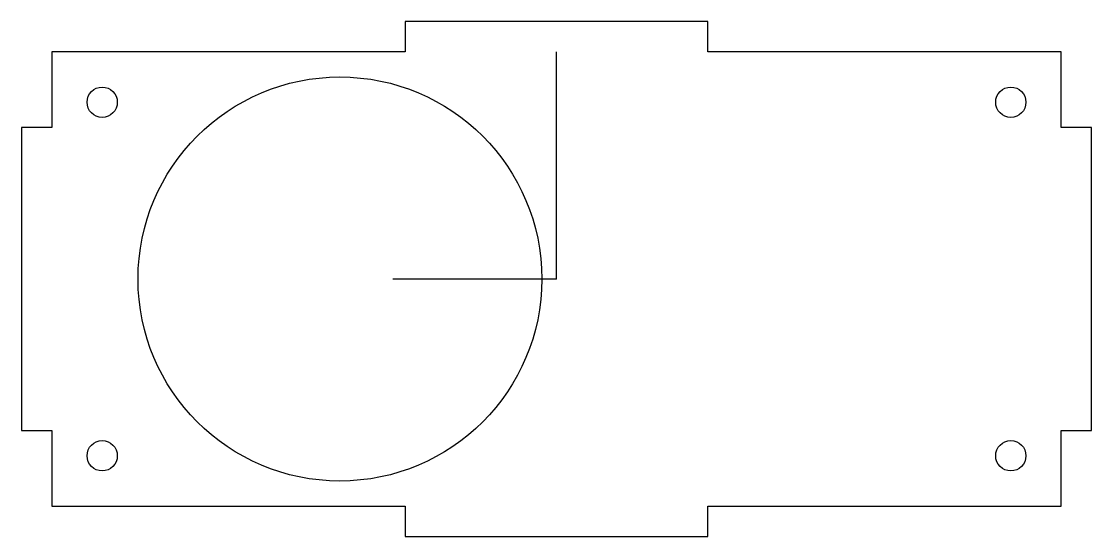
# Model space of a CAD drawing. Header units: millimetres. Extents: x -103 to 3, y -3 to 48.
import ezdxf

# ---------------------------------------------------------------- set-up
doc = ezdxf.new("R2010")
doc.units = ezdxf.units.MM
doc.layers.get('0').update_dxf_attribs({"linetype": 'CONTINUOUS'})

msp = doc.modelspace()

# ---------------------------------------------------------------- linework, layer by layer
for q in [(-50, 45), (-66.22, 22.5)]:
    msp.add_line((-50, 22.5), q)
msp.add_lwpolyline([(0, 7.5), (3, 7.5), (3, 37.5), (0, 37.5), (0, 45), (-35, 45), (-35, 48), (-65, 48), (-65, 45), (-100, 45), (-100, 37.5), (-103, 37.5), (-103, 7.5), (-100, 7.5), (-100, 0), (-65, 0), (-65, -3), (-35, -3), (-35, 0), (0, 0)], close=True)
for centre, radius in [((-71.45, 22.5), 20), ((-95, 40), 1.5), ((-5, 40), 1.5), ((-95, 5), 1.5), ((-5, 5), 1.5)]:
    msp.add_circle(centre, radius)

doc.saveas('drawing.dxf')
